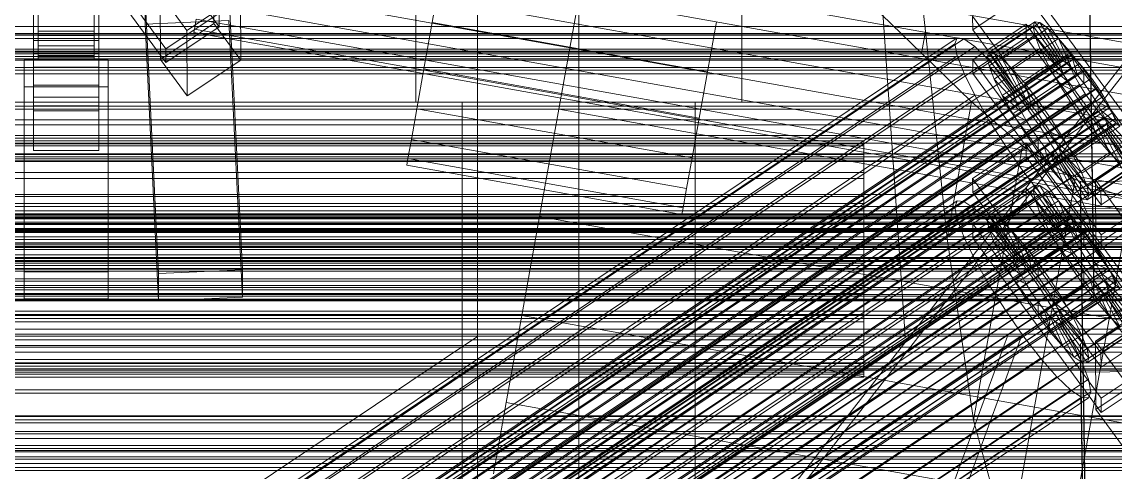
# Model space of a CAD drawing. Header units: millimetres. Extents: x -1970 to 59977, y -65068 to 6837.
# Drawn here: x 130.5 to 365.1, y -33362 to -33265.3 of the extents above; entities that cross this region are included whole.
import ezdxf

# ---------------------------------------------------------------- set-up
doc = ezdxf.new("R2010")
doc.units = ezdxf.units.MM
for name, color, linetype, lineweight in [('frontal_briquetadora', 7, 'Continuous', 0), ('frontal_C01', 7, 'Continuous', 0), ('frontal_C02', 7, 'Continuous', 0), ('frontal_C02-briq', 7, 'Continuous', 0), ('frontal_C03', 7, 'Continuous', 0), ('frontal_dos-mix', 7, 'Continuous', 0), ('frontal_secador', 7, 'Continuous', 0)]:
    doc.layers.add(name, color=color, linetype=linetype, lineweight=lineweight)

msp = doc.modelspace()

# ---------------------------------------------------------------- linework, layer by layer
at = {"layer": 'frontal_briquetadora'}
for p, q in [((345, -33332.75), (-305, -33332.75)), ((207, -33700), (342, -33332.75)), ((210, -33700), (345, -33332.75)), ((345, -33332.75), (342, -33332.75))]:
    msp.add_line(p, q, dxfattribs=at)
at = {"layer": 'frontal_C01'}
for p, q in [((250, -35586.788), (250, -32681.31)), ((250, -32686.07), (250, -35591.549)), ((228.298, -33367.669), (228.298, -33070.972)), ((228.298, -33076.691), (228.298, -33373.387)), ((334.501, -33298.911), (345.969, -33291.258)), ((345.969, -33291.258), (345.981, -33294.302)), ((345.969, -33291.258), (373.501, -33328.702)), ((345.981, -33294.302), (334.513, -33301.955)), ((373.513, -33331.745), (345.981, -33294.302)), ((334.513, -33301.955), (334.501, -33298.911)), ((362.033, -33336.355), (334.501, -33298.911)), ((338.005, -33306.885), (347.835, -33300.325)), ((339.088, -33306.971), (348.918, -33300.411)), ((347.835, -33300.325), (347.47, -33301.317)), ((348.918, -33300.411), (347.835, -33300.325)), ((347.835, -33300.325), (353.378, -33308.648)), ((350.645, -33301.569), (348.918, -33300.411)), ((348.918, -33300.411), (353.892, -33308.688)), ((334.513, -33301.955), (362.045, -33339.399)), ((334.539, -33308.651), (346.008, -33300.998)), ((337.64, -33307.877), (347.47, -33301.317)), ((340.816, -33308.128), (350.645, -33301.569)), ((346.008, -33300.998), (346.02, -33304.042)), ((346.008, -33300.998), (373.539, -33338.442)), ((347.47, -33301.317), (353.205, -33309.118)), ((347.47, -33301.317), (347.847, -33303.319)), ((352.899, -33303.719), (350.645, -33301.569)), ((350.645, -33301.569), (354.71, -33309.237)), ((146.383, -33428.069), (330.692, -33305.071)), ((146.872, -33426.743), (331.181, -33303.745)), ((148.32, -33426.858), (332.629, -33303.86)), ((331.181, -33303.745), (330.692, -33305.071)), ((330.692, -33305.071), (331.197, -33307.747)), ((332.629, -33303.86), (331.181, -33303.745)), ((334.938, -33305.407), (332.629, -33303.86)), ((346.02, -33304.042), (334.551, -33311.695)), ((338.017, -33309.878), (347.847, -33303.319)), ((343.069, -33310.279), (352.899, -33303.719)), ((373.551, -33341.485), (346.02, -33304.042)), ((347.847, -33303.319), (353.384, -33310.066)), ((347.847, -33303.319), (348.941, -33306.194)), ((355.525, -33306.716), (352.899, -33303.719)), ((352.899, -33303.719), (355.777, -33310.255)), ((150.629, -33428.406), (334.938, -33305.407)), ((337.95, -33308.282), (334.938, -33305.407)), ((337.64, -33307.877), (338.005, -33306.885)), ((343.549, -33315.208), (338.005, -33306.885)), ((338.005, -33306.885), (339.088, -33306.971)), ((344.062, -33315.248), (339.088, -33306.971)), ((339.088, -33306.971), (340.816, -33308.128)), ((339.111, -33312.754), (348.941, -33306.194)), ((345.695, -33313.276), (355.525, -33306.716)), ((348.941, -33306.194), (353.902, -33311.428)), ((348.941, -33306.194), (350.678, -33309.747)), ((358.345, -33310.355), (355.525, -33306.716)), ((355.525, -33306.716), (357.021, -33311.675)), ((141.045, -33450.702), (354.844, -33308.024)), ((141.218, -33450.232), (355.017, -33307.554)), ((141.224, -33451.65), (355.022, -33308.972)), ((141.731, -33450.273), (355.53, -33307.595)), ((142.549, -33450.821), (356.348, -33308.143)), ((143.617, -33451.84), (357.415, -33309.162)), ((146.887, -33430.745), (331.197, -33307.747)), ((153.641, -33431.281), (337.95, -33308.282)), ((331.197, -33307.747), (332.659, -33311.591)), ((334.551, -33311.695), (334.539, -33308.651)), ((362.071, -33346.095), (334.539, -33308.651)), ((343.376, -33315.677), (337.64, -33307.877)), ((338.017, -33309.878), (337.64, -33307.877)), ((341.461, -33312.289), (337.95, -33308.282)), ((344.88, -33315.797), (340.816, -33308.128)), ((340.816, -33308.128), (343.069, -33310.279)), ((340.848, -33316.307), (350.678, -33309.747)), ((353.205, -33309.118), (343.376, -33315.677)), ((353.378, -33308.648), (343.549, -33315.208)), ((353.892, -33308.688), (344.062, -33315.248)), ((354.71, -33309.237), (344.88, -33315.797)), ((350.678, -33309.747), (354.725, -33313.111)), ((350.678, -33309.747), (352.938, -33313.736)), ((353.205, -33309.118), (353.378, -33308.648)), ((353.384, -33310.066), (353.205, -33309.118)), ((353.378, -33308.648), (353.892, -33308.688)), ((353.892, -33308.688), (354.71, -33309.237)), ((354.71, -33309.237), (355.777, -33310.255)), ((355.017, -33307.554), (354.844, -33308.024)), ((354.844, -33308.024), (355.022, -33308.972)), ((355.53, -33307.595), (355.017, -33307.554)), ((355.022, -33308.972), (355.541, -33310.335)), ((356.348, -33308.143), (355.53, -33307.595)), ((357.415, -33309.162), (356.348, -33308.143)), ((358.659, -33310.582), (357.415, -33309.162)), ((141.742, -33453.012), (355.541, -33310.335)), ((142.565, -33454.695), (356.363, -33312.018)), ((144.861, -33453.26), (358.659, -33310.582)), ((148.35, -33434.589), (332.659, -33311.591)), ((332.659, -33311.591), (334.981, -33316.341)), ((334.551, -33311.695), (362.083, -33349.139)), ((343.554, -33316.626), (338.017, -33309.878)), ((339.111, -33312.754), (338.017, -33309.878)), ((345.947, -33316.815), (343.069, -33310.279)), ((343.069, -33310.279), (345.695, -33313.276)), ((353.384, -33310.066), (343.554, -33316.626)), ((353.902, -33311.428), (344.073, -33317.988)), ((355.777, -33310.255), (345.947, -33316.815)), ((357.021, -33311.675), (347.191, -33318.235)), ((358.345, -33310.355), (348.515, -33316.915)), ((353.902, -33311.428), (353.384, -33310.066)), ((354.725, -33313.111), (353.902, -33311.428)), ((355.541, -33310.335), (356.363, -33312.018)), ((355.777, -33310.255), (357.021, -33311.675)), ((356.363, -33312.018), (357.434, -33313.907)), ((357.021, -33311.675), (358.357, -33313.399)), ((358.357, -33313.399), (358.345, -33310.355)), ((361.166, -33314.388), (358.345, -33310.355)), ((359.995, -33312.306), (358.659, -33310.582)), ((143.635, -33456.585), (357.434, -33313.907)), ((359.995, -33312.306), (146.196, -33454.983)), ((147.533, -33456.894), (361.332, -33314.216)), ((157.152, -33435.287), (341.461, -33312.289)), ((344.073, -33317.988), (339.111, -33312.754)), ((340.848, -33316.307), (339.111, -33312.754)), ((345.231, -33317.154), (341.461, -33312.289)), ((343.108, -33320.296), (352.938, -33313.736)), ((354.725, -33313.111), (344.895, -33319.671)), ((347.191, -33318.235), (345.695, -33313.276)), ((345.695, -33313.276), (348.515, -33316.915)), ((348.527, -33319.959), (358.357, -33313.399)), ((351.336, -33320.948), (361.166, -33314.388)), ((352.938, -33313.736), (355.796, -33315)), ((352.938, -33313.736), (355.569, -33317.888)), ((355.796, -33315), (354.725, -33313.111)), ((357.434, -33313.907), (358.68, -33315.874)), ((358.357, -33313.399), (359.693, -33315.309)), ((361.166, -33314.388), (359.693, -33315.309)), ((361.332, -33314.216), (359.995, -33312.306)), ((363.797, -33318.541), (361.166, -33314.388)), ((362.578, -33316.183), (361.332, -33314.216)), ((144.881, -33458.552), (358.68, -33315.874)), ((148.779, -33458.861), (362.578, -33316.183)), ((150.672, -33439.339), (334.981, -33316.341)), ((334.981, -33316.341), (338.003, -33321.673)), ((344.895, -33319.671), (340.848, -33316.307)), ((343.108, -33320.296), (340.848, -33316.307)), ((343.549, -33315.208), (343.376, -33315.677)), ((343.376, -33315.677), (343.554, -33316.626)), ((344.062, -33315.248), (343.549, -33315.208)), ((343.554, -33316.626), (344.073, -33317.988)), ((344.88, -33315.797), (344.062, -33315.248)), ((345.947, -33316.815), (344.88, -33315.797)), ((347.191, -33318.235), (345.947, -33316.815)), ((355.796, -33315), (345.966, -33321.56)), ((359.693, -33315.309), (349.863, -33321.869)), ((357.042, -33316.967), (355.796, -33315)), ((358.68, -33315.874), (360.017, -33317.784)), ((359.693, -33315.309), (360.939, -33317.276)), ((363.648, -33318.072), (362.578, -33316.183)), ((146.218, -33460.462), (360.017, -33317.784)), ((149.85, -33460.75), (363.648, -33318.072)), ((345.231, -33317.154), (160.922, -33440.152)), ((344.073, -33317.988), (344.895, -33319.671)), ((349.002, -33322.545), (345.231, -33317.154)), ((345.739, -33324.448), (355.569, -33317.888)), ((348.527, -33319.959), (347.191, -33318.235)), ((357.042, -33316.967), (347.212, -33323.527)), ((348.515, -33316.915), (348.527, -33319.959)), ((348.515, -33316.915), (351.336, -33320.948)), ((358.378, -33318.878), (348.548, -33325.438)), ((360.939, -33317.276), (351.109, -33323.836)), ((362.01, -33319.166), (352.18, -33325.725)), ((353.967, -33325.1), (363.797, -33318.541)), ((355.569, -33317.888), (357.042, -33316.967)), ((355.569, -33317.888), (358.39, -33321.921)), ((358.378, -33318.878), (357.042, -33316.967)), ((358.39, -33321.921), (358.378, -33318.878)), ((359.714, -33320.601), (358.378, -33318.878)), ((360.017, -33317.784), (361.352, -33319.508)), ((363.797, -33318.541), (360.939, -33317.276)), ((360.939, -33317.276), (362.01, -33319.166)), ((366.057, -33322.529), (362.01, -33319.166)), ((362.01, -33319.166), (362.833, -33320.849)), ((364.471, -33319.755), (363.648, -33318.072)), ((366.057, -33322.529), (363.797, -33318.541)), ((147.554, -33462.186), (361.352, -33319.508)), ((148.798, -33463.605), (362.596, -33320.928)), ((150.672, -33462.433), (364.471, -33319.755)), ((151.191, -33463.795), (364.989, -33321.117)), ((345.966, -33321.56), (343.108, -33320.296)), ((345.739, -33324.448), (343.108, -33320.296)), ((344.895, -33319.671), (345.966, -33321.56)), ((349.863, -33321.869), (348.527, -33319.959)), ((349.863, -33321.869), (351.336, -33320.948)), ((359.714, -33320.601), (349.884, -33327.161)), ((351.336, -33320.948), (353.967, -33325.1)), ((362.833, -33320.849), (353.003, -33327.409)), ((361.21, -33325.56), (359.714, -33320.601)), ((360.958, -33322.021), (359.714, -33320.601)), ((361.352, -33319.508), (362.596, -33320.928)), ((362.596, -33320.928), (363.664, -33321.946)), ((367.794, -33326.082), (362.833, -33320.849)), ((362.833, -33320.849), (363.351, -33322.211)), ((364.989, -33321.117), (364.471, -33319.755)), ((365.168, -33322.066), (364.989, -33321.117)), ((149.865, -33464.624), (363.664, -33321.946)), ((150.683, -33465.173), (364.482, -33322.495)), ((151.196, -33465.213), (364.995, -33322.535)), ((151.369, -33464.743), (365.168, -33322.066)), ((153.694, -33444.671), (338.003, -33321.673)), ((164.693, -33445.543), (349.002, -33322.545)), ((338.003, -33321.673), (341.52, -33327.224)), ((347.212, -33323.527), (345.739, -33324.448)), ((345.966, -33321.56), (347.212, -33323.527)), ((347.212, -33323.527), (348.548, -33325.438)), ((348.56, -33328.481), (358.39, -33321.921)), ((352.519, -33328.096), (349.002, -33322.545)), ((351.109, -33323.836), (349.863, -33321.869)), ((352.18, -33325.725), (351.109, -33323.836)), ((351.109, -33323.836), (353.967, -33325.1)), ((360.958, -33322.021), (351.128, -33328.581)), ((362.025, -33323.04), (352.196, -33329.6)), ((362.843, -33323.588), (353.014, -33330.148)), ((363.351, -33322.211), (353.521, -33328.771)), ((363.357, -33323.629), (353.527, -33330.189)), ((363.53, -33323.159), (353.7, -33329.719)), ((356.228, -33329.089), (366.057, -33322.529)), ((358.39, -33321.921), (361.21, -33325.56)), ((363.836, -33328.557), (360.958, -33322.021)), ((362.025, -33323.04), (360.958, -33322.021)), ((366.09, -33330.708), (362.025, -33323.04)), ((362.843, -33323.588), (362.025, -33323.04)), ((367.817, -33331.866), (362.843, -33323.588)), ((363.357, -33323.629), (362.843, -33323.588)), ((368.888, -33328.958), (363.351, -33322.211)), ((363.351, -33322.211), (363.53, -33323.159)), ((363.53, -33323.159), (363.357, -33323.629)), ((368.9, -33331.951), (363.357, -33323.629)), ((369.265, -33330.96), (363.53, -33323.159)), ((363.664, -33321.946), (364.482, -33322.495)), ((364.482, -33322.495), (364.995, -33322.535)), ((364.995, -33322.535), (365.168, -33322.066)), ((348.56, -33328.481), (345.739, -33324.448)), ((348.548, -33325.438), (348.56, -33328.481)), ((348.548, -33325.438), (349.884, -33327.161)), ((351.38, -33332.12), (361.21, -33325.56)), ((353.003, -33327.409), (352.18, -33325.725)), ((352.18, -33325.725), (356.228, -33329.089)), ((353.967, -33325.1), (356.228, -33329.089)), ((357.964, -33332.642), (367.794, -33326.082)), ((360.882, -33333.882), (372.35, -33326.228)), ((361.21, -33325.56), (363.836, -33328.557)), ((157.211, -33450.222), (341.52, -33327.224)), ((168.21, -33451.094), (352.519, -33328.096)), ((341.52, -33327.224), (345.291, -33332.616)), ((351.38, -33332.12), (348.56, -33328.481)), ((349.884, -33327.161), (351.38, -33332.12)), ((349.884, -33327.161), (351.128, -33328.581)), ((355.541, -33333.429), (352.519, -33328.096)), ((353.521, -33328.771), (353.003, -33327.409)), ((353.003, -33327.409), (357.964, -33332.642)), ((354.006, -33335.117), (363.836, -33328.557)), ((363.836, -33328.557), (366.09, -33330.708)), ((351.128, -33328.581), (354.006, -33335.117)), ((351.128, -33328.581), (352.196, -33329.6)), ((352.196, -33329.6), (356.26, -33337.268)), ((352.196, -33329.6), (353.014, -33330.148)), ((353.014, -33330.148), (357.987, -33338.425)), ((353.014, -33330.148), (353.527, -33330.189)), ((353.7, -33329.719), (353.521, -33328.771)), ((353.521, -33328.771), (359.058, -33335.518)), ((353.527, -33330.189), (353.7, -33329.719)), ((353.527, -33330.189), (359.07, -33338.511)), ((353.7, -33329.719), (359.436, -33337.52)), ((356.228, -33329.089), (357.964, -33332.642)), ((356.26, -33337.268), (366.09, -33330.708)), ((359.058, -33335.518), (368.888, -33328.958)), ((373.501, -33328.702), (362.033, -33336.355)), ((160.982, -33455.614), (345.291, -33332.616)), ((345.291, -33332.616), (349.061, -33337.481)), ((354.006, -33335.117), (351.38, -33332.12)), ((357.964, -33332.642), (359.058, -33335.518)), ((357.987, -33338.425), (367.817, -33331.866)), ((359.07, -33338.511), (368.9, -33331.951)), ((359.436, -33337.52), (369.265, -33330.96)), ((362.045, -33339.399), (373.513, -33331.745)), ((171.232, -33456.427), (355.541, -33333.429)), ((356.26, -33337.268), (354.006, -33335.117)), ((357.863, -33338.179), (355.541, -33333.429)), ((357.646, -33334.437), (375.644, -33334.195)), ((357.646, -33340.525), (357.646, -33334.437)), ((360.514, -33527.437), (357.646, -33334.437)), ((359.058, -33335.518), (359.436, -33337.52)), ((360.939, -33348.492), (360.882, -33333.882)), ((366.618, -33341.682), (360.882, -33333.882)), ((164.752, -33460.479), (349.061, -33337.481)), ((349.061, -33337.481), (352.572, -33341.487)), ((357.987, -33338.425), (356.26, -33337.268)), ((359.436, -33337.52), (359.07, -33338.511)), ((362.033, -33336.355), (362.045, -33339.399)), ((173.554, -33461.177), (357.863, -33338.179)), ((375.644, -33340.283), (357.646, -33340.525)), ((359.326, -33342.023), (357.863, -33338.179)), ((359.07, -33338.511), (357.987, -33338.425)), ((373.539, -33338.442), (362.071, -33346.095)), ((168.263, -33464.485), (352.572, -33341.487)), ((175.016, -33465.021), (359.326, -33342.023)), ((352.572, -33341.487), (355.584, -33344.362)), ((360.514, -33533.525), (357.646, -33340.525)), ((359.83, -33344.699), (359.326, -33342.023)), ((372.408, -33340.838), (360.939, -33348.492)), ((362.083, -33349.139), (373.551, -33341.485)), ((171.275, -33467.36), (355.584, -33344.362)), ((175.521, -33467.697), (359.83, -33344.699)), ((355.584, -33344.362), (357.893, -33345.91)), ((359.341, -33346.025), (359.83, -33344.699)), ((173.584, -33468.908), (357.893, -33345.91)), ((175.032, -33469.023), (359.341, -33346.025)), ((357.893, -33345.91), (359.341, -33346.025)), ((362.071, -33346.095), (362.083, -33349.139)), ((360.939, -33348.492), (366.675, -33356.292))]:
    msp.add_line(p, q, dxfattribs=at)
at = {"layer": 'frontal_C02'}
for p, q in [((250, -35767.535), (250, -32976.99)), ((250, -32981.769), (250, -35772.314)), ((360.514, -33318.99), (357.646, -33125.223)), ((360.514, -33324.836), (357.646, -33131.069)), ((228.298, -33332.832), (228.298, -33158.452)), ((228.298, -33164.193), (228.298, -33338.573)), ((133, -33272.113), (133, -33226.208)), ((147, -33226.208), (147, -33272.113)), ((133, -33229.131), (133, -33275.035)), ((172.859, -33266.346), (145.327, -33228.754)), ((147, -33275.035), (147, -33229.131)), ((161.379, -33271.107), (133.847, -33233.514)), ((133, -33281.465), (133, -33235.561)), ((133.859, -33236.437), (161.391, -33274.03)), ((147, -33235.561), (147, -33281.465)), ((133, -33238.484), (133, -33284.388)), ((147, -33284.388), (147, -33238.484)), ((171.658, -33251.628), (171.715, -33265.657)), ((345.969, -33256.398), (373.501, -33293.991)), ((134, -33260.481), (134, -33267.301)), ((146, -33267.301), (146, -33260.481)), ((156.962, -33265.805), (156.962, -33259.958)), ((159.83, -33319.335), (156.962, -33259.958)), ((160.247, -33273.34), (160.19, -33259.312)), ((165.926, -33267.143), (160.19, -33259.312)), ((177.394, -33259.46), (165.926, -33267.143)), ((174.943, -33259.164), (177.811, -33318.541)), ((177.451, -33273.489), (177.394, -33259.46)), ((345.981, -33259.321), (334.513, -33267.004)), ((373.513, -33296.914), (345.981, -33259.321)), ((134, -33260.923), (134, -33268.236)), ((134, -33261.975), (134, -33270.456)), ((134, -33262.288), (134, -33271.117)), ((146, -33268.236), (146, -33260.923)), ((146, -33270.456), (146, -33261.975)), ((146, -33271.117), (146, -33262.288)), ((134, -33262.949), (134, -33272.512)), ((134, -33263.111), (134, -33272.854)), ((134, -33263.264), (134, -33267.301)), ((134, -33263.336), (134, -33273.33)), ((134, -33268.236), (134, -33264.408)), ((146, -33272.512), (146, -33262.949)), ((146, -33272.854), (146, -33263.111)), ((146, -33267.301), (146, -33263.264)), ((146, -33273.33), (146, -33263.336)), ((146, -33264.408), (146, -33268.236)), ((174.943, -33265.01), (156.962, -33265.805)), ((172.847, -33263.424), (161.379, -33271.107)), ((172.859, -33266.346), (172.847, -33263.424)), ((177.811, -33324.387), (174.943, -33265.01)), ((334.513, -33267.004), (334.501, -33264.082)), ((362.033, -33301.675), (334.501, -33264.082)), ((134, -33267.301), (134, -33270.456)), ((134, -33267.301), (146, -33267.301)), ((146, -33270.456), (146, -33267.301)), ((159.83, -33325.181), (156.962, -33265.805)), ((171.715, -33265.657), (160.247, -33273.34)), ((161.391, -33274.03), (172.859, -33266.346)), ((165.926, -33267.143), (165.983, -33281.172)), ((177.451, -33273.489), (171.715, -33265.657)), ((334.513, -33267.004), (362.045, -33304.597)), ((334.539, -33273.434), (346.008, -33265.751)), ((337.64, -33272.803), (347.47, -33266.217)), ((338.005, -33271.873), (347.835, -33265.287)), ((339.088, -33272.02), (348.918, -33265.435)), ((340.816, -33273.235), (350.645, -33266.649)), ((346.008, -33265.751), (346.02, -33268.673)), ((346.008, -33265.751), (373.539, -33303.344)), ((347.835, -33265.287), (347.47, -33266.217)), ((347.47, -33266.217), (353.205, -33274.049)), ((347.47, -33266.217), (347.847, -33268.162)), ((348.918, -33265.435), (347.835, -33265.287)), ((347.835, -33265.287), (353.378, -33273.609)), ((350.645, -33266.649), (348.918, -33265.435)), ((348.918, -33265.435), (353.892, -33273.678)), ((352.899, -33268.849), (350.645, -33266.649)), ((350.645, -33266.649), (354.71, -33274.254)), ((133, -33283.352), (133, -33269.323)), ((133, -33269.323), (147, -33269.323)), ((133, -33278.887), (133, -33269.323)), ((134, -33268.236), (146, -33268.236)), ((134, -33271.117), (134, -33268.236)), ((146, -33268.236), (146, -33271.117)), ((146.872, -33392.227), (331.181, -33268.743)), ((147, -33269.323), (147, -33283.352)), ((147, -33269.323), (147, -33278.887)), ((148.32, -33392.424), (332.629, -33268.94)), ((331.181, -33268.743), (330.692, -33269.986)), ((332.629, -33268.94), (331.181, -33268.743)), ((334.938, -33270.563), (332.629, -33268.94)), ((346.02, -33268.673), (334.551, -33276.357)), ((338.017, -33274.748), (347.847, -33268.162)), ((343.069, -33275.434), (352.899, -33268.849)), ((373.551, -33306.266), (346.02, -33268.673)), ((347.847, -33268.162), (353.384, -33274.97)), ((347.847, -33268.162), (348.941, -33270.988)), ((355.525, -33271.883), (352.899, -33268.849)), ((352.899, -33268.849), (355.777, -33275.296)), ((147, -33272.113), (133, -33272.113)), ((133, -33272.113), (133, -33275.035)), ((134, -33270.456), (134, -33272.512)), ((134, -33270.456), (146, -33270.456)), ((134, -33271.117), (146, -33271.117)), ((134, -33272.854), (134, -33271.117)), ((146, -33272.512), (146, -33270.456)), ((146, -33271.117), (146, -33272.854)), ((146.383, -33393.47), (330.692, -33269.986)), ((147, -33275.035), (147, -33272.113)), ((150.629, -33394.047), (334.938, -33270.563)), ((161.379, -33271.107), (161.391, -33274.03)), ((330.692, -33269.986), (331.197, -33272.585)), ((337.95, -33273.504), (334.938, -33270.563)), ((337.64, -33272.803), (338.005, -33271.873)), ((343.549, -33280.195), (338.005, -33271.873)), ((338.005, -33271.873), (339.088, -33272.02)), ((344.062, -33280.264), (339.088, -33272.02)), ((339.088, -33272.02), (340.816, -33273.235)), ((339.111, -33277.573), (348.941, -33270.988)), ((345.695, -33278.469), (355.525, -33271.883)), ((348.941, -33270.988), (353.902, -33276.309)), ((348.941, -33270.988), (350.678, -33274.502)), ((358.345, -33275.545), (355.525, -33271.883)), ((355.525, -33271.883), (357.021, -33276.733)), ((131, -33279.26), (131, -33273.415)), ((131, -33273.415), (149, -33273.415)), ((131, -33318.937), (131, -33273.415)), ((134, -33272.512), (134, -33273.33)), ((134, -33272.512), (146, -33272.512)), ((134, -33272.854), (146, -33272.854)), ((134, -33273.33), (134, -33272.854)), ((134, -33273.33), (146, -33273.33)), ((141.045, -33416.193), (354.844, -33272.952)), ((141.218, -33415.753), (355.017, -33272.511)), ((141.224, -33417.114), (355.022, -33273.873)), ((141.731, -33415.822), (355.53, -33272.581)), ((142.549, -33416.398), (356.348, -33273.156)), ((143.617, -33417.439), (357.415, -33274.198)), ((146, -33273.33), (146, -33272.512)), ((146, -33272.854), (146, -33273.33)), ((146.887, -33396.069), (331.197, -33272.585)), ((149, -33273.415), (149, -33279.26)), ((149, -33273.415), (149, -33318.937)), ((153.641, -33396.988), (337.95, -33273.504)), ((160.247, -33273.34), (165.983, -33281.172)), ((165.983, -33281.172), (177.451, -33273.489)), ((331.197, -33272.585), (332.659, -33276.363)), ((334.551, -33276.357), (334.539, -33273.434)), ((362.071, -33311.027), (334.539, -33273.434)), ((343.376, -33280.635), (337.64, -33272.803)), ((338.017, -33274.748), (337.64, -33272.803)), ((341.461, -33277.56), (337.95, -33273.504)), ((344.88, -33280.84), (340.816, -33273.235)), ((340.816, -33273.235), (343.069, -33275.434)), ((340.848, -33281.088), (350.678, -33274.502)), ((353.205, -33274.049), (343.376, -33280.635)), ((353.378, -33273.609), (343.549, -33280.195)), ((353.892, -33273.678), (344.062, -33280.264)), ((354.71, -33274.254), (344.88, -33280.84)), ((350.678, -33274.502), (354.725, -33277.974)), ((350.678, -33274.502), (352.938, -33278.467)), ((353.205, -33274.049), (353.378, -33273.609)), ((353.384, -33274.97), (353.205, -33274.049)), ((353.378, -33273.609), (353.892, -33273.678)), ((353.892, -33273.678), (354.71, -33274.254)), ((354.71, -33274.254), (355.777, -33275.296)), ((355.017, -33272.511), (354.844, -33272.952)), ((354.844, -33272.952), (355.022, -33273.873)), ((355.53, -33272.581), (355.017, -33272.511)), ((355.022, -33273.873), (355.541, -33275.211)), ((356.348, -33273.156), (355.53, -33272.581)), ((357.415, -33274.198), (356.348, -33273.156)), ((358.659, -33275.635), (357.415, -33274.198)), ((133, -33275.035), (147, -33275.035)), ((141.742, -33418.453), (355.541, -33275.211)), ((142.565, -33420.118), (356.363, -33276.876)), ((144.861, -33418.877), (358.659, -33275.635)), ((148.35, -33399.847), (332.659, -33276.363)), ((332.659, -33276.363), (334.981, -33281.062)), ((334.551, -33276.357), (362.083, -33313.95)), ((343.554, -33281.556), (338.017, -33274.748)), ((339.111, -33277.573), (338.017, -33274.748)), ((345.947, -33281.881), (343.069, -33275.434)), ((343.069, -33275.434), (345.695, -33278.469)), ((353.384, -33274.97), (343.554, -33281.556)), ((353.902, -33276.309), (344.073, -33282.895)), ((355.777, -33275.296), (345.947, -33281.881)), ((357.021, -33276.733), (347.191, -33283.319)), ((358.345, -33275.545), (348.515, -33282.131)), ((353.902, -33276.309), (353.384, -33274.97)), ((354.725, -33277.974), (353.902, -33276.309)), ((355.541, -33275.211), (356.363, -33276.876)), ((355.777, -33275.296), (357.021, -33276.733)), ((356.363, -33276.876), (357.434, -33278.754)), ((357.021, -33276.733), (358.357, -33278.468)), ((358.357, -33278.468), (358.345, -33275.545)), ((361.166, -33279.586), (358.345, -33275.545)), ((359.995, -33277.37), (358.659, -33275.635)), ((149, -33279.26), (131, -33279.26)), ((131, -33324.782), (131, -33279.26)), ((147, -33278.887), (133, -33278.887)), ((133, -33278.887), (133, -33292.915)), ((143.635, -33421.995), (357.434, -33278.754)), ((359.995, -33277.37), (146.196, -33420.611)), ((147, -33292.915), (147, -33278.887)), ((147.533, -33422.525), (361.332, -33279.284)), ((149, -33324.782), (149, -33279.26)), ((157.152, -33401.044), (341.461, -33277.56)), ((344.073, -33282.895), (339.111, -33277.573)), ((340.848, -33281.088), (339.111, -33277.573)), ((345.231, -33282.456), (341.461, -33277.56)), ((343.108, -33285.053), (352.938, -33278.467)), ((354.725, -33277.974), (344.895, -33284.56)), ((347.191, -33283.319), (345.695, -33278.469)), ((345.695, -33278.469), (348.515, -33282.131)), ((348.527, -33285.053), (358.357, -33278.468)), ((352.938, -33278.467), (355.796, -33279.852)), ((352.938, -33278.467), (355.569, -33282.61)), ((355.796, -33279.852), (354.725, -33277.974)), ((357.434, -33278.754), (358.68, -33280.717)), ((358.357, -33278.468), (359.693, -33280.382)), ((361.332, -33279.284), (359.995, -33277.37)), ((362.578, -33281.247), (361.332, -33279.284)), ((147, -33281.465), (133, -33281.465)), ((133, -33281.465), (133, -33284.388)), ((144.881, -33423.958), (358.68, -33280.717)), ((147, -33284.388), (147, -33281.465)), ((148.779, -33424.488), (362.578, -33281.247)), ((150.672, -33404.546), (334.981, -33281.062)), ((334.981, -33281.062), (338.003, -33286.362)), ((344.895, -33284.56), (340.848, -33281.088)), ((343.108, -33285.053), (340.848, -33281.088)), ((343.549, -33280.195), (343.376, -33280.635)), ((343.376, -33280.635), (343.554, -33281.556)), ((344.062, -33280.264), (343.549, -33280.195)), ((343.554, -33281.556), (344.073, -33282.895)), ((344.88, -33280.84), (344.062, -33280.264)), ((345.947, -33281.881), (344.88, -33280.84)), ((355.796, -33279.852), (345.966, -33286.437)), ((359.693, -33280.382), (349.863, -33286.967)), ((351.336, -33286.171), (361.166, -33279.586)), ((357.042, -33281.814), (355.796, -33279.852)), ((358.68, -33280.717), (360.017, -33282.631)), ((361.166, -33279.586), (359.693, -33280.382)), ((359.693, -33280.382), (360.939, -33282.344)), ((363.797, -33283.729), (361.166, -33279.586)), ((363.648, -33283.125), (362.578, -33281.247)), ((147, -33283.352), (133, -33283.352)), ((133, -33283.352), (133, -33292.915)), ((146.218, -33425.872), (360.017, -33282.631)), ((147, -33292.915), (147, -33283.352)), ((149.85, -33426.366), (363.648, -33283.125)), ((345.231, -33282.456), (160.922, -33405.94)), ((344.073, -33282.895), (344.895, -33284.56)), ((349.002, -33287.857), (345.231, -33282.456)), ((345.739, -33289.196), (355.569, -33282.61)), ((347.191, -33283.319), (345.947, -33281.881)), ((348.527, -33285.053), (347.191, -33283.319)), ((357.042, -33281.814), (347.212, -33288.4)), ((348.515, -33282.131), (348.527, -33285.053)), ((348.515, -33282.131), (351.336, -33286.171)), ((358.378, -33283.728), (348.548, -33290.314)), ((360.939, -33282.344), (351.109, -33288.93)), ((353.967, -33290.315), (363.797, -33283.729)), ((355.569, -33282.61), (357.042, -33281.814)), ((355.569, -33282.61), (358.39, -33286.651)), ((358.378, -33283.728), (357.042, -33281.814)), ((358.39, -33286.651), (358.378, -33283.728)), ((359.714, -33285.463), (358.378, -33283.728)), ((360.017, -33282.631), (361.352, -33284.365)), ((363.797, -33283.729), (360.939, -33282.344)), ((360.939, -33282.344), (362.01, -33284.222)), ((364.471, -33284.79), (363.648, -33283.125)), ((366.057, -33287.694), (363.797, -33283.729)), ((133, -33284.388), (147, -33284.388)), ((147.554, -33427.607), (361.352, -33284.365)), ((148.798, -33429.044), (362.596, -33285.803)), ((150.672, -33428.031), (364.471, -33284.79)), ((151.191, -33429.369), (364.989, -33286.128)), ((345.966, -33286.437), (343.108, -33285.053)), ((345.739, -33289.196), (343.108, -33285.053)), ((344.895, -33284.56), (345.966, -33286.437)), ((349.863, -33286.967), (348.527, -33285.053)), ((349.863, -33286.967), (351.336, -33286.171)), ((359.714, -33285.463), (349.884, -33292.049)), ((351.336, -33286.171), (353.967, -33290.315)), ((362.01, -33284.222), (352.18, -33290.808)), ((362.833, -33285.887), (353.003, -33292.473)), ((361.21, -33290.313), (359.714, -33285.463)), ((360.958, -33286.9), (359.714, -33285.463)), ((361.352, -33284.365), (362.596, -33285.803)), ((366.057, -33287.694), (362.01, -33284.222)), ((362.01, -33284.222), (362.833, -33285.887)), ((362.596, -33285.803), (363.664, -33286.844)), ((367.794, -33291.208), (362.833, -33285.887)), ((362.833, -33285.887), (363.351, -33287.226)), ((364.989, -33286.128), (364.471, -33284.79)), ((365.168, -33287.049), (364.989, -33286.128)), ((149.865, -33430.086), (363.664, -33286.844)), ((150.683, -33430.661), (364.482, -33287.42)), ((151.196, -33430.731), (364.995, -33287.49)), ((151.369, -33430.29), (365.168, -33287.049)), ((153.694, -33409.846), (338.003, -33286.362)), ((164.693, -33411.341), (349.002, -33287.857)), ((338.003, -33286.362), (341.52, -33291.901)), ((347.212, -33288.4), (345.739, -33289.196)), ((345.966, -33286.437), (347.212, -33288.4)), ((347.212, -33288.4), (348.548, -33290.314)), ((348.56, -33293.237), (358.39, -33286.651)), ((352.519, -33293.397), (349.002, -33287.857)), ((351.109, -33288.93), (349.863, -33286.967)), ((360.958, -33286.9), (351.128, -33293.486)), ((362.025, -33287.942), (352.196, -33294.528)), ((362.843, -33288.518), (353.014, -33295.103)), ((363.351, -33287.226), (353.521, -33293.812)), ((363.357, -33288.587), (353.527, -33295.173)), ((363.53, -33288.147), (353.7, -33294.732)), ((356.228, -33294.279), (366.057, -33287.694)), ((358.39, -33286.651), (361.21, -33290.313)), ((363.836, -33293.347), (360.958, -33286.9)), ((362.025, -33287.942), (360.958, -33286.9)), ((366.09, -33295.547), (362.025, -33287.942)), ((362.843, -33288.518), (362.025, -33287.942)), ((367.817, -33296.761), (362.843, -33288.518)), ((363.357, -33288.587), (362.843, -33288.518)), ((368.888, -33294.034), (363.351, -33287.226)), ((363.351, -33287.226), (363.53, -33288.147)), ((363.53, -33288.147), (363.357, -33288.587)), ((368.9, -33296.909), (363.357, -33288.587)), ((369.265, -33295.979), (363.53, -33288.147)), ((363.664, -33286.844), (364.482, -33287.42)), ((364.482, -33287.42), (364.995, -33287.49)), ((364.995, -33287.49), (365.168, -33287.049)), ((-311.15, -33290.83), (311.15, -33290.83)), ((311.15, -33291.466), (311.15, -33290.83)), ((311.15, -33290.83), (311.15, -33291.923)), ((348.56, -33293.237), (345.739, -33289.196)), ((348.548, -33290.314), (348.56, -33293.237)), ((348.548, -33290.314), (349.884, -33292.049)), ((352.18, -33290.808), (351.109, -33288.93)), ((351.109, -33288.93), (353.967, -33290.315)), ((351.38, -33296.899), (361.21, -33290.313)), ((353.003, -33292.473), (352.18, -33290.808)), ((352.18, -33290.808), (356.228, -33294.279)), ((353.967, -33290.315), (356.228, -33294.279)), ((361.21, -33290.313), (363.836, -33293.347)), ((-311.15, -33291.466), (311.15, -33291.466)), ((-311.15, -33291.923), (311.15, -33291.923)), ((133, -33292.915), (147, -33292.915)), ((157.211, -33415.385), (341.52, -33291.901)), ((311.15, -33293.789), (311.15, -33291.466)), ((311.15, -33291.923), (311.15, -33294.672)), ((341.52, -33291.901), (345.291, -33297.303)), ((351.38, -33296.899), (348.56, -33293.237)), ((349.884, -33292.049), (351.38, -33296.899)), ((349.884, -33292.049), (351.128, -33293.486)), ((353.521, -33293.812), (353.003, -33292.473)), ((353.003, -33292.473), (357.964, -33297.794)), ((354.006, -33299.933), (363.836, -33293.347)), ((357.964, -33297.794), (367.794, -33291.208)), ((360.882, -33299.232), (372.35, -33291.548)), ((363.836, -33293.347), (366.09, -33295.547)), ((-311.15, -33293.789), (311.15, -33293.789)), ((-311.15, -33294.672), (311.15, -33294.672)), ((168.21, -33416.881), (352.519, -33293.397)), ((311.15, -33297.64), (311.15, -33293.789)), ((311.15, -33294.672), (311.15, -33298.89)), ((351.128, -33293.486), (354.006, -33299.933)), ((351.128, -33293.486), (352.196, -33294.528)), ((352.196, -33294.528), (356.26, -33302.133)), ((352.196, -33294.528), (353.014, -33295.103)), ((355.541, -33298.696), (352.519, -33293.397)), ((353.014, -33295.103), (357.987, -33303.347)), ((353.014, -33295.103), (353.527, -33295.173)), ((353.7, -33294.732), (353.521, -33293.812)), ((353.521, -33293.812), (359.058, -33300.62)), ((353.527, -33295.173), (353.7, -33294.732)), ((353.527, -33295.173), (359.07, -33303.495)), ((353.7, -33294.732), (359.436, -33302.564)), ((356.228, -33294.279), (357.964, -33297.794)), ((356.26, -33302.133), (366.09, -33295.547)), ((359.058, -33300.62), (368.888, -33294.034)), ((373.501, -33293.991), (362.033, -33301.675)), ((-311.15, -33297.64), (311.15, -33297.64)), ((160.982, -33420.787), (345.291, -33297.303)), ((311.15, -33302.757), (311.15, -33297.64)), ((345.291, -33297.303), (349.061, -33302.198)), ((354.006, -33299.933), (351.38, -33296.899)), ((357.964, -33297.794), (359.058, -33300.62)), ((357.987, -33303.347), (367.817, -33296.761)), ((359.07, -33303.495), (368.9, -33296.909)), ((359.436, -33302.564), (369.265, -33295.979)), ((362.045, -33304.597), (373.513, -33296.914)), ((-311.15, -33298.89), (311.15, -33298.89)), ((171.232, -33422.18), (355.541, -33298.696)), ((311.15, -33298.89), (311.15, -33304.287)), ((356.26, -33302.133), (354.006, -33299.933)), ((357.863, -33303.395), (355.541, -33298.696)), ((357.646, -33299.603), (375.644, -33299.36)), ((357.646, -33305.449), (357.646, -33299.603)), ((360.514, -33493.37), (357.646, -33299.603)), ((360.939, -33313.26), (360.882, -33299.232)), ((366.618, -33307.063), (360.882, -33299.232)), ((-311.15, -33302.757), (311.15, -33302.757)), ((164.752, -33425.682), (349.061, -33302.198)), ((311.15, -33308.791), (311.15, -33302.757)), ((349.061, -33302.198), (352.572, -33306.255)), ((357.987, -33303.347), (356.26, -33302.133)), ((359.058, -33300.62), (359.436, -33302.564)), ((359.436, -33302.564), (359.07, -33303.495)), ((362.033, -33301.675), (362.045, -33304.597)), ((-311.15, -33304.287), (311.15, -33304.287)), ((173.554, -33426.879), (357.863, -33303.395)), ((311.15, -33304.287), (311.15, -33310.498)), ((359.326, -33307.173), (357.863, -33303.395)), ((359.07, -33303.495), (357.987, -33303.347)), ((373.539, -33303.344), (362.071, -33311.027)), ((-440, -33307.22), (440, -33307.22)), ((-440, -33307.445), (440, -33307.445)), ((168.263, -33429.739), (352.572, -33306.255)), ((175.016, -33430.657), (359.326, -33307.173)), ((352.572, -33306.255), (355.584, -33309.195)), ((375.644, -33305.205), (357.646, -33305.449)), ((360.514, -33499.216), (357.646, -33305.449)), ((359.83, -33309.772), (359.326, -33307.173)), ((372.408, -33305.577), (360.939, -33313.26)), ((362.083, -33313.95), (373.551, -33306.266)), ((-440, -33307.607), (440, -33307.607)), ((-440, -33308.268), (440, -33308.268)), ((-440, -33308.581), (440, -33308.581)), ((-440, -33309.633), (440, -33309.633)), ((311.15, -33308.791), (-311.15, -33308.791)), ((171.275, -33432.679), (355.584, -33309.195)), ((175.521, -33433.256), (359.83, -33309.772)), ((311.15, -33315.331), (311.15, -33308.791)), ((355.584, -33309.195), (357.893, -33310.819)), ((359.341, -33311.016), (359.83, -33309.772)), ((-440, -33310.076), (440, -33310.076)), ((-440, -33311.446), (440, -33311.446)), ((-440, -33311.988), (440, -33311.988)), ((-311.15, -33310.498), (311.15, -33310.498)), ((173.584, -33434.303), (357.893, -33310.819)), ((175.032, -33434.5), (359.341, -33311.016)), ((311.15, -33310.498), (311.15, -33317.098)), ((357.893, -33310.819), (359.341, -33311.016)), ((362.071, -33311.027), (362.083, -33313.95)), ((440, -33313.584), (-440, -33313.584)), ((-440, -33314.189), (440, -33314.189)), ((-425, -33313.479), (425, -33313.479)), ((360.939, -33313.26), (366.675, -33321.092)), ((-440, -33315.901), (440, -33315.901)), ((-440, -33316.527), (440, -33316.527)), ((-311.15, -33315.331), (311.15, -33315.331)), ((311.15, -33321.931), (311.15, -33315.331)), ((-440, -33318.24), (440, -33318.24)), ((-440, -33318.845), (440, -33318.845)), ((-311.15, -33317.098), (311.15, -33317.098)), ((149, -33318.937), (131, -33318.937)), ((131, -33318.937), (131, -33324.782)), ((149, -33324.782), (149, -33318.937)), ((177.811, -33318.541), (159.83, -33319.335)), ((177.811, -33324.387), (177.811, -33318.541)), ((311.15, -33317.098), (311.15, -33323.638)), ((378.512, -33318.746), (360.514, -33318.99)), ((360.514, -33318.99), (360.514, -33324.836)), ((-440, -33320.441), (440, -33320.441)), ((-440, -33320.983), (440, -33320.983)), ((159.83, -33319.335), (159.83, -33325.181)), ((-440, -33322.353), (440, -33322.353)), ((-440, -33322.796), (440, -33322.796)), ((-440, -33323.847), (440, -33323.847)), ((-311.15, -33321.931), (311.15, -33321.931)), ((-311.15, -33323.638), (311.15, -33323.638)), ((311.15, -33328.141), (311.15, -33321.931)), ((311.15, -33323.638), (311.15, -33329.672)), ((-440, -33324.16), (440, -33324.16)), ((-440, -33324.821), (440, -33324.821)), ((-440, -33324.984), (440, -33324.984)), ((-440, -33325.209), (440, -33325.209)), ((425, -33324.955), (-425, -33324.955)), ((131, -33324.782), (149, -33324.782)), ((159.83, -33325.181), (177.811, -33324.387)), ((360.514, -33324.836), (378.512, -33324.592)), ((425, -33328.326), (-425, -33328.326)), ((-311.15, -33328.141), (311.15, -33328.141)), ((311.15, -33333.539), (311.15, -33328.141)), ((-311.15, -33329.672), (311.15, -33329.672)), ((311.15, -33329.672), (311.15, -33334.789)), ((228.298, -33332.832), (130, -33398.69)), ((228.298, -33617.653), (228.298, -33332.832)), ((228.298, -33332.832), (228.298, -33338.573)), ((-311.15, -33333.539), (311.15, -33333.539)), ((-311.15, -33334.789), (311.15, -33334.789)), ((311.15, -33337.756), (311.15, -33333.539)), ((311.15, -33334.789), (311.15, -33338.64)), ((-311.15, -33337.756), (311.15, -33337.756)), ((311.15, -33340.505), (311.15, -33337.756)), ((-425, -33339.802), (425, -33339.802)), ((-311.15, -33338.64), (311.15, -33338.64)), ((130, -33404.431), (228.298, -33338.573)), ((228.298, -33338.573), (228.298, -33623.394)), ((311.15, -33338.64), (311.15, -33340.963)), ((-311.15, -33340.505), (311.15, -33340.505)), ((-311.15, -33340.963), (311.15, -33340.963)), ((-311.15, -33341.599), (311.15, -33341.599)), ((311.15, -33341.599), (311.15, -33340.505)), ((311.15, -33340.963), (311.15, -33341.599))]:
    msp.add_line(p, q, dxfattribs=at)
at = {"layer": 'frontal_C02-briq'}
for p, q in [((300, -33039.939), (320, -33332.75)), ((320, -33332.75), (-280, -33332.75))]:
    msp.add_line(p, q, dxfattribs=at)
at = {"layer": 'frontal_C03'}
for p, q in [((-1250, -33266.272), (1250, -33266.272)), ((1250, -33267.793), (-1250, -33267.793)), ((-1250, -33267.869), (1250, -33267.869)), ((1250, -33268.851), (-1250, -33268.851)), ((1250, -33271.158), (-1250, -33271.158)), ((-1250, -33271.588), (1250, -33271.588)), ((1250, -33271.812), (-1250, -33271.812)), ((1250, -33272.693), (-1250, -33272.693)), ((-1250, -33272.717), (1250, -33272.717)), ((-1250, -33275.055), (1250, -33275.055)), ((-1250, -33275.64), (1250, -33275.64)), ((-1250, -33276.437), (1250, -33276.437)), ((1250, -33282.499), (-1250, -33282.499)), ((1250, -33283.381), (-1250, -33283.381)), ((1250, -33284.034), (-1250, -33284.034)), ((1250, -33286.342), (-1250, -33286.342)), ((-1250, -33287.399), (1250, -33287.399)), ((1250, -33290.251), (-1250, -33290.251)), ((1250, -33291.308), (-1250, -33291.308)), ((-1500, -33295.272), (1500, -33295.272)), ((1250, -33293.616), (-1250, -33293.616)), ((1250, -33294.269), (-1250, -33294.269)), ((1250, -33295.151), (-1250, -33295.151)), ((1250, -33304.957), (-1250, -33304.957)), ((1500, -33306.68), (-1500, -33306.68)), ((1500, -33306.965), (-1500, -33306.965)), ((1250, -33305.838), (-1250, -33305.838)), ((1250, -33306.492), (-1250, -33306.492)), ((1250, -33308.799), (-1250, -33308.799)), ((-1250, -33309.856), (1250, -33309.856)), ((1250, -33312.709), (-1250, -33312.709)), ((1250, -33313.766), (-1250, -33313.766)), ((1250, -33316.073), (-1250, -33316.073)), ((1250, -33316.727), (-1250, -33316.727)), ((-1500, -33318.373), (1500, -33318.373)), ((1250, -33317.608), (-1250, -33317.608)), ((1250, -33327.415), (-1250, -33327.415)), ((1250, -33328.296), (-1250, -33328.296)), ((1250, -33328.949), (-1250, -33328.949)), ((1250, -33331.257), (-1250, -33331.257)), ((-1250, -33332.314), (1250, -33332.314)), ((1250, -33335.166), (-1250, -33335.166)), ((1250, -33336.224), (-1250, -33336.224)), ((1250, -33338.531), (-1250, -33338.531)), ((1250, -33339.184), (-1250, -33339.184)), ((1250, -33340.066), (-1250, -33340.066)), ((-1500, -33344.278), (1500, -33344.278)), ((1250, -33349.872), (-1250, -33349.872)), ((1250, -33350.754), (-1250, -33350.754)), ((1250, -33351.407), (-1250, -33351.407)), ((1500, -33353.261), (-1500, -33353.261)), ((1250, -33353.714), (-1250, -33353.714)), ((-1250, -33354.772), (1250, -33354.772)), ((-1250, -33356.261), (1250, -33356.261)), ((-1250, -33356.894), (1250, -33356.894)), ((-1250, -33357.358), (1250, -33357.358)), ((1250, -33357.624), (-1250, -33357.624)), ((1250, -33358.681), (-1250, -33358.681)), ((-1250, -33359.214), (1250, -33359.214)), ((-1250, -33360.11), (1250, -33360.11)), ((1250, -33360.989), (-1250, -33360.989)), ((1250, -33361.642), (-1250, -33361.642))]:
    msp.add_line(p, q, dxfattribs=at)
at = {"layer": 'frontal_dos-mix'}
for p, q in [((324.366, -33267.338), (319.551, -33223.721)), ((1951.156, -33552.972), (173.185, -33235.092)), ((215, -33282.5), (215, -33237.5)), ((285, -33237.5), (285, -33282.5)), ((1950.222, -33558.195), (172.251, -33240.315)), ((171.249, -33245.92), (1949.22, -33563.8)), ((1948.217, -33569.405), (170.247, -33251.525)), ((220.468, -33254.72), (218.555, -33265.421)), ((1947.284, -33574.628), (169.313, -33256.749)), ((245.708, -33284.006), (250, -33260)), ((1900, -33555), (250, -33260)), ((1946.482, -33579.113), (168.511, -33261.234)), ((312.769, -33261.654), (323.536, -33271.977)), ((167.896, -33264.675), (167.509, -33266.839)), ((1945.866, -33582.555), (167.896, -33264.675)), ((167.509, -33266.839), (167.377, -33267.577)), ((1945.348, -33585.456), (167.377, -33267.577)), ((1945.48, -33584.719), (167.509, -33266.839)), ((218.555, -33265.421), (216.772, -33275.392)), ((277.619, -33275.981), (218.555, -33265.421)), ((279.532, -33265.28), (277.619, -33275.981)), ((324.366, -33267.338), (323.536, -33271.977)), ((329.025, -33311.822), (324.366, -33267.338)), ((323.536, -33271.977), (334.273, -33282.471)), ((216.772, -33275.392), (215.241, -33283.955)), ((275.836, -33285.952), (216.772, -33275.392)), ((277.619, -33275.981), (275.836, -33285.952)), ((215.241, -33283.955), (214.067, -33290.525)), ((285, -33282.5), (215, -33282.5)), ((274.305, -33294.515), (215.241, -33283.955)), ((275, -33282.5), (225, -33282.5)), ((225, -35980), (225, -33282.5)), ((241.581, -33307.089), (245.708, -33284.006)), ((1895.708, -33579.006), (245.708, -33284.006)), ((275, -35980), (275, -33282.5)), ((329.025, -33311.822), (334.273, -33282.471)), ((334.273, -33282.471), (345.202, -33291.887)), ((275.836, -33285.952), (274.305, -33294.515)), ((214.067, -33290.525), (213.328, -33294.656)), ((273.13, -33301.085), (214.067, -33290.525)), ((334.666, -33350.819), (345.202, -33291.887)), ((345.202, -33291.887), (356.519, -33299.139)), ((213.328, -33294.656), (213.076, -33296.064)), ((272.392, -33305.216), (213.328, -33294.656)), ((274.305, -33294.515), (273.13, -33301.085)), ((272.14, -33306.624), (213.076, -33296.064)), ((342.277, -33378.798), (356.519, -33299.139)), ((356.519, -33299.139), (368.358, -33303.466)), ((273.13, -33301.085), (272.392, -33305.216)), ((352.55, -33391.885), (368.358, -33303.466)), ((237.778, -33328.362), (241.581, -33307.089)), ((1891.581, -33602.089), (241.581, -33307.089)), ((272.392, -33305.216), (272.14, -33306.624)), ((334.666, -33350.819), (329.025, -33311.822)), ((234.444, -33347.009), (237.778, -33328.362)), ((1887.778, -33623.362), (237.778, -33328.362)), ((231.708, -33362.311), (234.444, -33347.009)), ((1884.444, -33642.009), (234.444, -33347.009)), ((342.277, -33378.798), (334.666, -33350.819))]:
    msp.add_line(p, q, dxfattribs=at)
at = {"layer": 'frontal_secador'}
for p, q in [((413, -33215), (-431.48, -34297.08)), ((407, -33225), (-422.12, -34288.52)), ((1360, -33268.141), (-1360, -33268.141)), ((1360, -33272.137), (-1360, -33272.137)), ((1360, -33273.5), (-1360, -33273.5)), ((1250, -33273.25), (-1250, -33273.25)), ((1250, -33289.715), (-1250, -33289.715)), ((1250, -33302.349), (-1250, -33302.349)), ((1250, -33310.291), (-1250, -33310.291)), ((1250, -33313), (-1250, -33313)), ((-1250, -33345), (1250, -33345)), ((-1250, -33350), (1250, -33350))]:
    msp.add_line(p, q, dxfattribs=at)

doc.saveas('drawing.dxf')
